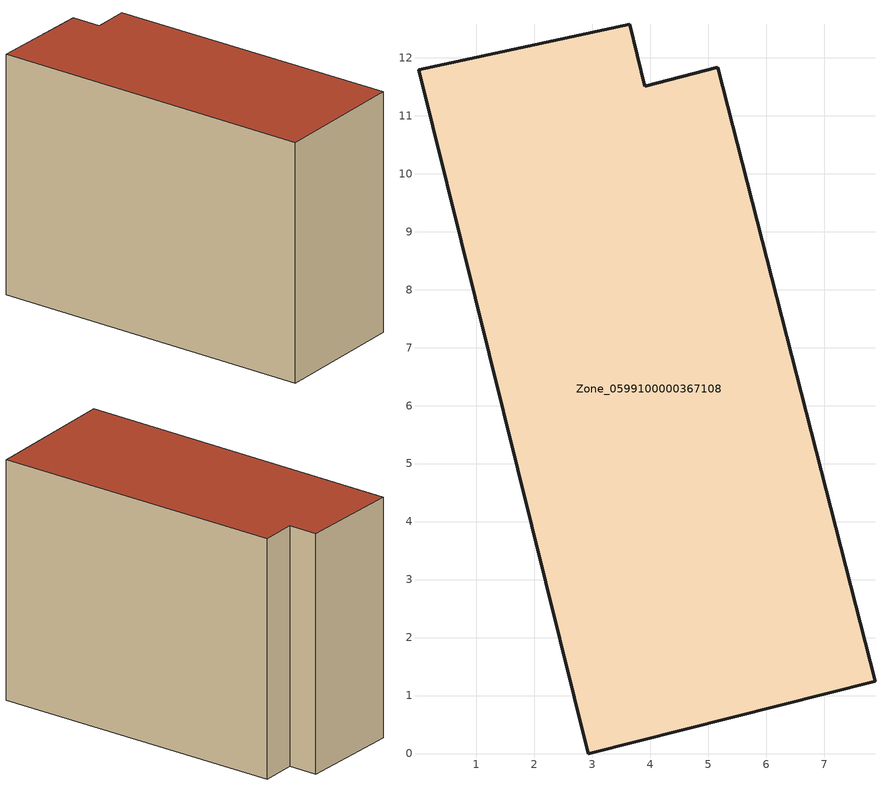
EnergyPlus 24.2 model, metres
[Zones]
Zone_0599100000367108
 floor ground (C_G): 0,11.79 3.64,12.57 3.91,11.51 5.16,11.83 7.88,1.24 2.93,0 z0
 wall outside (C_F): 7.88,1.24 5.16,11.83 3.91,11.51 3.64,12.57 0,11.79 2.93,0 7.88,1.24 z0:9.02
 roof outside (C_R): 3.64,12.57 0,11.79 2.93,0 7.88,1.24 5.16,11.83 3.91,11.51 z9.02
[BUILDING]
Pand.0599100000367108: North Axis=0; Terrain=City; Loads Convergence Tolerance Value=0.04; Temperature Convergence Tolerance Value=0.4; Solar Distribution=FullExterior; Maximum Number of Warmup Days=25; Minimum Number of Warmup Days=1
[Site:Location]
Rotterdam.The.Hague.AP_ZH_NLD Design_Conditions: Latitude=51.96; Longitude=4.45; Time Zone=1; Elevation=-4.5
[SITE:GROUNDTEMPERATURE:BUILDINGSURFACE]
18, 18, 18, 18, 18, 18, 18, 18, 18, 18, 18, 18
[MATERIAL] Thermal Absorptance=0.9; Solar Absorptance=0.7; Visible Absorptance=0.7
Name | Roughness | Thickness | Conductivity | Density | Specific Heat
G.TI.1992-2005 | MediumSmooth | 0.15 | 0.06 | 540 | 1210
F.TI.1992-2005 | Rough | 0.3 | 0.12 | 1920 | 840
R.TI.1992-2005 | MediumRough | 0.2 | 0.08 | 1500 | 1000
[CONSTRUCTION]
C_G: G.TI.1992-2005
C_F: F.TI.1992-2005
C_R: R.TI.1992-2005
[ZONE]
Zone_0599100000367108: Type=1; Multiplier=1; Ceiling Height=Autocalculate; Volume=Autocalculate; Floor Area=autocalculate; Part of Total Floor Area=Yes
[ZONEINFILTRATION:DESIGNFLOWRATE]
Infil_Zone_0599100000367108: Zone or ZoneList or Space or SpaceList=Zone_0599100000367108; Schedule=AlwaysOn; Design Flow Rate Calculation Method=Flow/Area; Flow Rate per Floor Area=0.0015; Constant Term Coefficient=1; Temperature Term Coefficient=0; Velocity Term Coefficient=0; Velocity Squared Term Coefficient=0
[HVACTEMPLATE:ZONE:IDEALLOADSAIRSYSTEM]
Zone_0599100000367108: Maximum Heating Supply Air Temperature=50; Minimum Cooling Supply Air Temperature=13; Maximum Heating Supply Air Humidity Ratio=0.0156; Minimum Cooling Supply Air Humidity Ratio=0.0077; Heating Limit=NoLimit; Cooling Limit=NoLimit; Dehumidification Control Type=ConstantSensibleHeatRatio; Cooling Sensible Heat Ratio=0.7; Dehumidification Setpoint=60; Humidification Control Type=None; Humidification Setpoint=30; Outdoor Air Method=None; Outdoor Air Flow Rate per Person=0.00944; Outdoor Air Flow Rate per Zone Floor Area=0; Outdoor Air Flow Rate per Zone=0; Demand Controlled Ventilation Type=None; Outdoor Air Economizer Type=NoEconomizer; Heat Recovery Type=None; Sensible Heat Recovery Effectiveness=0.7; Latent Heat Recovery Effectiveness=0.65
[ZONECONTROL:THERMOSTAT]
ThermostatControl_Zone_0599100000367108: Zone or ZoneList=Zone_0599100000367108; Control Type Schedule=DualSetpointControlType; Control 1=Thermostat_Zone_0599100000367108; Temperature Difference Between Cutout And Setpoint=0
[THERMOSTATSETPOINT:DUALSETPOINT]
Thermostat_Zone_0599100000367108: Heating Setpoint Temperature Schedule=HeatingSetpoint_Zone_0599100000367108; Cooling Setpoint Temperature Schedule=CoolingSetpoint_Zone_0599100000367108
[SCHEDULE:COMPACT]
HeatingSetpoint_Zone_0599100000367108: Through: 12/31, For: AllDays, Until: 24:00, 21
CoolingSetpoint_Zone_0599100000367108: Through: 12/31, For: AllDays, Until: 24:00, 24
DualSetpointControlType: Through: 12/31, For: AllDays, Until: 24:00, 4
AlwaysOn: Through: 12/31, For: AllDays, Until: 24:00, 1
